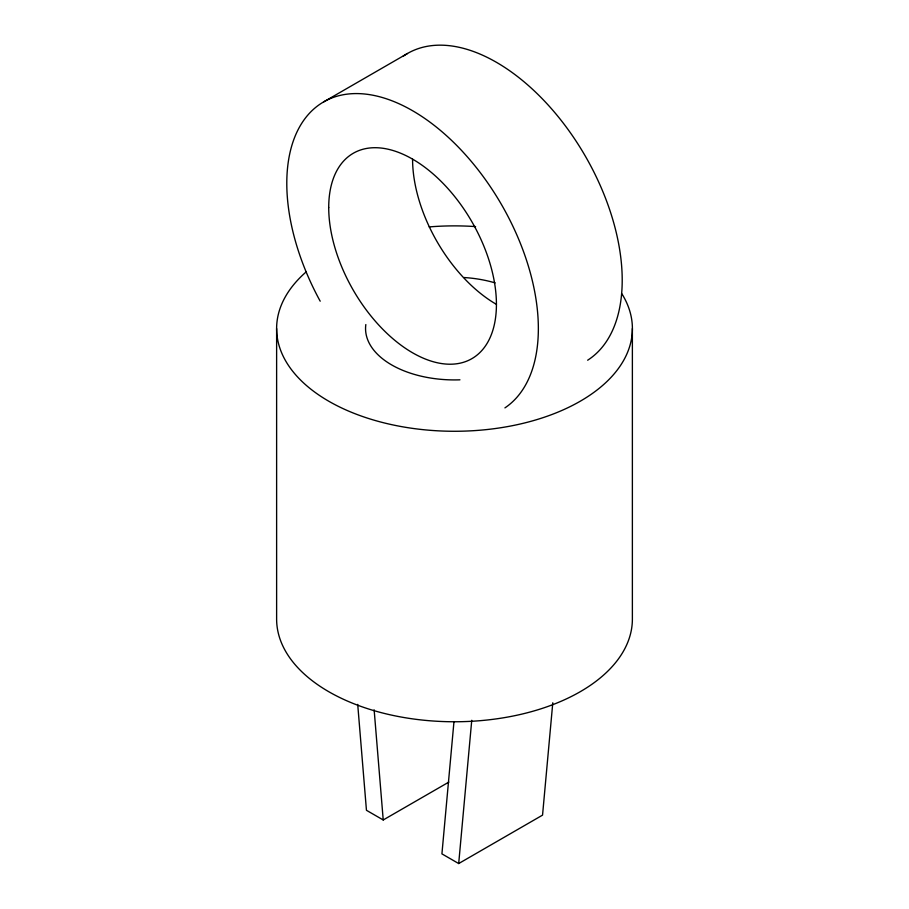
<?xml version="1.0" encoding="UTF-8"?>
<svg xmlns="http://www.w3.org/2000/svg" width="909" height="909" viewBox="0 0 909 909"><rect width="100%" height="100%" fill="white"/><g stroke="black" fill="none" stroke-linecap="round" stroke-linejoin="round"><path stroke-width="1.36" d="M453.955 721.86L441.922 853.869L458.693 863.55L542.548 815.134L552.786 702.782M458.693 863.55L471.748 720.303M323.627 101.91L407.482 53.495M357.714 704.395L366.452 810.294L383.223 819.975L448.853 782.092M374.144 709.838L383.223 819.975M632.38 328.581L632.38 619.063A177.88 102.694 0 0 1 454.5 721.757A177.88 102.694 0 0 1 276.62 619.063L276.62 328.581M320.195 301.197A177.88 102.706 60 0 1 324.82 101.24A177.88 102.706 60 0 1 500.359 202.627A177.88 102.706 60 0 1 504.915 407.891M402.982 56.369A177.88 102.706 60 0 1 581.828 150.224A177.88 102.706 60 0 1 587.646 360.214M496.428 304.367A118.59 68.47 60 0 1 412.572 159.132M621.915 293.857A177.88 102.694 0 0 1 433.093 430.525A177.88 102.694 0 0 1 306.31 271.768M429.173 226.92A177.88 102.694 0 0 1 475.612 226.602M459.954 379.826A88.946 51.347 0 0 1 365.827 324.558M464.056 277.529A88.946 51.347 0 0 1 495.155 282.904M328.717 207.547A118.59 68.47 60 0 0 454.5 364.02A118.59 68.47 60 0 0 454.5 196.31A118.59 68.47 60 0 0 328.717 207.547"/></g></svg>
